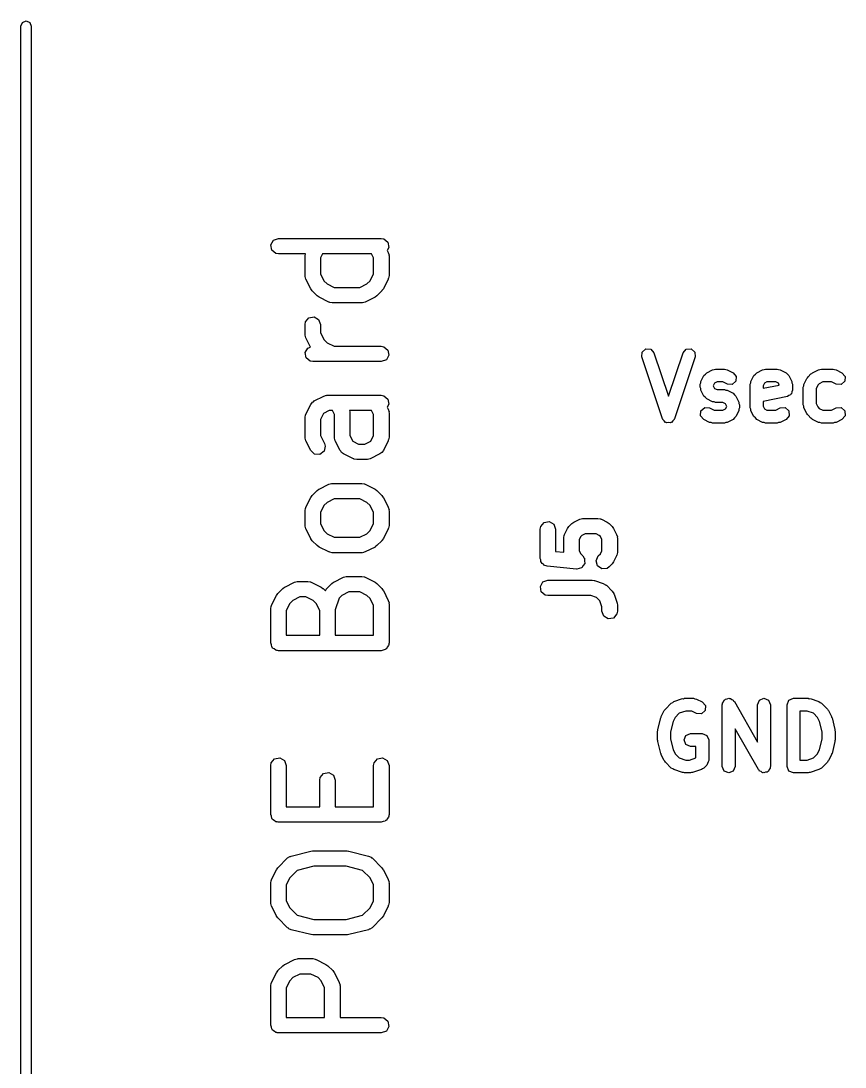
# Model space of a CAD drawing. Extents: x 83.4 to 116.6, y -116.6 to -83.4.
# Drawn here: x 106.95 to 114.96, y -104.19 to -94.03 of the extents above; entities that cross this region are included whole.
import ezdxf

# ---------------------------------------------------------------- set-up
doc = ezdxf.new("R2010")
doc.units = 0
doc.layers.add('BLACK', color=7, linetype='CONTINUOUS')

msp = doc.modelspace()

# ---------------------------------------------------------------- linework, layer by layer
at = {"layer": 'BLACK', "linetype": 'CONTINUOUS'}
for p, q in [((106.95, -94.075), (106.965, -94.0396)), ((106.965, -94.0396), (107, -94.025)), ((107, -94.025), (107.035, -94.0396)), ((107.035, -94.0396), (107.05, -94.075)), ((106.95, -105.575), (106.95, -94.075)), ((107.05, -94.075), (107.05, -105.575)), ((109.379, -96.2013), (109.404, -96.1568)), ((109.404, -96.1568), (109.452, -96.1393)), ((109.452, -96.1393), (110.452, -96.1393)), ((110.452, -96.1393), (110.478, -96.1438)), ((110.478, -96.1438), (110.517, -96.1768)), ((110.517, -96.1768), (110.526, -96.2273)), ((109.387, -96.2518), (109.379, -96.2013)), ((109.427, -96.2848), (109.387, -96.2518)), ((109.452, -96.2893), (109.427, -96.2848)), ((109.714, -96.2893), (109.452, -96.2893)), ((109.711, -96.3095), (109.714, -96.2893)), ((109.88, -96.2893), (109.861, -96.3272)), ((110.358, -96.2893), (109.88, -96.2893)), ((110.377, -96.3272), (110.358, -96.2893)), ((110.526, -96.2273), (110.51, -96.2562)), ((110.51, -96.2562), (110.519, -96.276)), ((110.519, -96.276), (110.527, -96.3009)), ((109.711, -96.5), (109.711, -96.3095)), ((109.861, -96.3272), (109.861, -96.4823)), ((110.377, -96.4823), (110.377, -96.3272)), ((110.527, -96.3009), (110.526, -96.3053)), ((110.526, -96.3053), (110.527, -96.3095)), ((110.527, -96.3095), (110.527, -96.5)), ((109.861, -96.4823), (109.895, -96.5508)), ((110.343, -96.5508), (110.377, -96.4823)), ((109.712, -96.5042), (109.711, -96.5)), ((109.711, -96.5086), (109.712, -96.5042)), ((109.719, -96.5335), (109.711, -96.5086)), ((109.766, -96.6288), (109.719, -96.5335)), ((109.895, -96.5508), (109.925, -96.5812)), ((109.925, -96.5812), (109.994, -96.6155)), ((110.244, -96.6155), (110.313, -96.5812)), ((110.313, -96.5812), (110.343, -96.5508)), ((110.519, -96.5335), (110.472, -96.6288)), ((110.52, -96.5291), (110.519, -96.5335)), ((110.523, -96.5257), (110.52, -96.5291)), ((110.527, -96.5), (110.523, -96.5257)), ((109.767, -96.6299), (109.766, -96.6288)), ((109.78, -96.6483), (109.767, -96.6299)), ((109.828, -96.6959), (109.78, -96.6483)), ((109.829, -96.6966), (109.828, -96.6959)), ((109.847, -96.7099), (109.829, -96.6966)), ((109.994, -96.6155), (110.244, -96.6155)), ((110.41, -96.6959), (110.392, -96.7087)), ((110.458, -96.6483), (110.41, -96.6959)), ((110.472, -96.6288), (110.458, -96.6468)), ((110.458, -96.6468), (110.458, -96.6483)), ((109.943, -96.7576), (109.847, -96.7099)), ((109.947, -96.7581), (109.943, -96.7576)), ((109.951, -96.761), (109.947, -96.7581)), ((109.976, -96.7655), (109.951, -96.761)), ((110.262, -96.7655), (109.976, -96.7655)), ((110.266, -96.7639), (110.262, -96.7655)), ((110.27, -96.765), (110.266, -96.7639)), ((110.295, -96.7576), (110.27, -96.765)), ((110.391, -96.7099), (110.295, -96.7576)), ((110.392, -96.7087), (110.391, -96.7099)), ((109.748, -96.9112), (109.799, -96.9023)), ((109.799, -96.9023), (109.843, -96.928)), ((109.711, -96.9762), (109.715, -96.9505)), ((109.711, -97.0714), (109.711, -96.9762)), ((109.715, -96.9505), (109.748, -96.9112)), ((109.843, -96.928), (109.861, -96.9762)), ((109.861, -96.9762), (109.861, -97.0537)), ((109.712, -97.0756), (109.711, -97.0714)), ((109.711, -97.08), (109.712, -97.0756)), ((109.719, -97.105), (109.711, -97.08)), ((109.764, -97.1949), (109.719, -97.105)), ((109.861, -97.0537), (109.895, -97.1222)), ((109.712, -97.2489), (109.738, -97.2045)), ((109.738, -97.2045), (109.764, -97.1949)), ((109.895, -97.1222), (109.925, -97.1526)), ((109.925, -97.1526), (109.994, -97.1869)), ((109.994, -97.1869), (110.452, -97.1869)), ((110.452, -97.1869), (110.478, -97.1914)), ((110.478, -97.1914), (110.517, -97.2244)), ((109.721, -97.2994), (109.712, -97.2489)), ((109.76, -97.3324), (109.721, -97.2994)), ((110.526, -97.2749), (110.501, -97.3194)), ((110.517, -97.2244), (110.526, -97.2749)), ((112.984, -97.2912), (112.987, -97.2435)), ((113.184, -97.8912), (112.984, -97.2912)), ((112.987, -97.2435), (113.023, -97.2121)), ((113.023, -97.2121), (113.071, -97.2155)), ((113.071, -97.2155), (113.102, -97.2517)), ((113.102, -97.2517), (113.243, -97.6738)), ((113.243, -97.6738), (113.384, -97.2517)), ((113.502, -97.2912), (113.302, -97.8912)), ((113.384, -97.2517), (113.415, -97.2155)), ((113.415, -97.2155), (113.463, -97.2121)), ((113.463, -97.2121), (113.499, -97.2435)), ((113.499, -97.2435), (113.502, -97.2912)), ((109.786, -97.3369), (109.76, -97.3324)), ((110.452, -97.3369), (109.786, -97.3369)), ((110.501, -97.3194), (110.452, -97.3369)), ((113.687, -97.4145), (113.7, -97.4089)), ((113.7, -97.4089), (113.786, -97.4089)), ((113.786, -97.4089), (113.799, -97.4145)), ((114.172, -97.4145), (114.186, -97.4089)), ((114.186, -97.4089), (114.3, -97.4089)), ((114.3, -97.4089), (114.313, -97.4145)), ((114.715, -97.4145), (114.729, -97.4089)), ((114.729, -97.4089), (114.843, -97.4089)), ((114.843, -97.4089), (114.856, -97.4145)), ((113.558, -97.5292), (113.587, -97.472)), ((113.587, -97.472), (113.602, -97.4591)), ((113.602, -97.4591), (113.615, -97.4441)), ((113.615, -97.4441), (113.672, -97.4155)), ((113.672, -97.4155), (113.687, -97.4145)), ((113.799, -97.4145), (113.814, -97.4155)), ((113.814, -97.4155), (113.871, -97.4441)), ((113.871, -97.4441), (113.902, -97.4802)), ((113.902, -97.4802), (113.899, -97.528)), ((114.044, -97.5292), (114.073, -97.472)), ((114.073, -97.472), (114.088, -97.4591)), ((114.088, -97.4591), (114.101, -97.4441)), ((114.101, -97.4441), (114.158, -97.4155)), ((114.158, -97.4155), (114.172, -97.4145)), ((114.313, -97.4145), (114.328, -97.4155)), ((114.328, -97.4155), (114.385, -97.4441)), ((114.385, -97.4441), (114.398, -97.4591)), ((114.398, -97.4591), (114.413, -97.472)), ((114.413, -97.472), (114.442, -97.5292)), ((114.558, -97.5578), (114.587, -97.5006)), ((114.587, -97.5006), (114.595, -97.4939)), ((114.595, -97.4939), (114.599, -97.4844)), ((114.599, -97.4844), (114.627, -97.4558)), ((114.627, -97.4558), (114.637, -97.4519)), ((114.637, -97.4519), (114.643, -97.4441)), ((114.643, -97.4441), (114.701, -97.4155)), ((114.701, -97.4155), (114.715, -97.4145)), ((114.856, -97.4145), (114.871, -97.4155)), ((114.871, -97.4155), (114.928, -97.4441)), ((114.928, -97.4441), (114.959, -97.4802)), ((114.959, -97.4802), (114.956, -97.528)), ((113.552, -97.5571), (113.557, -97.5437)), ((113.552, -97.5857), (113.552, -97.5571)), ((113.557, -97.5992), (113.552, -97.5857)), ((113.557, -97.5437), (113.558, -97.5292)), ((113.558, -97.6137), (113.557, -97.5992)), ((113.587, -97.6708), (113.558, -97.6137)), ((113.689, -97.5466), (113.677, -97.5714)), ((113.677, -97.5714), (113.689, -97.5963)), ((113.715, -97.5339), (113.689, -97.5466)), ((113.689, -97.5963), (113.715, -97.6089)), ((113.771, -97.5339), (113.715, -97.5339)), ((113.715, -97.6089), (113.786, -97.6089)), ((113.815, -97.5559), (113.771, -97.5339)), ((113.786, -97.6089), (113.799, -97.6145)), ((113.799, -97.6145), (113.814, -97.6155)), ((113.814, -97.6155), (113.871, -97.6441)), ((113.863, -97.5593), (113.815, -97.5559)), ((113.899, -97.528), (113.863, -97.5593)), ((114.037, -97.5571), (114.043, -97.5437)), ((114.037, -97.7857), (114.037, -97.5571)), ((114.043, -97.5437), (114.044, -97.5292)), ((114.175, -97.5466), (114.162, -97.5719)), ((114.162, -97.5952), (114.319, -97.5639)), ((114.162, -97.5719), (114.162, -97.5952)), ((114.2, -97.5339), (114.175, -97.5466)), ((114.285, -97.5339), (114.2, -97.5339)), ((114.311, -97.5466), (114.285, -97.5339)), ((114.319, -97.5639), (114.311, -97.5466)), ((114.448, -97.6143), (114.441, -97.6311)), ((114.442, -97.5292), (114.443, -97.5437)), ((114.443, -97.5437), (114.448, -97.5571)), ((114.448, -97.5571), (114.448, -97.6143)), ((114.552, -97.5857), (114.557, -97.5723)), ((114.552, -97.7571), (114.552, -97.5857)), ((114.557, -97.5723), (114.558, -97.5578)), ((114.694, -97.5656), (114.677, -97.6005)), ((114.677, -97.6005), (114.677, -97.7424)), ((114.708, -97.5514), (114.694, -97.5656)), ((114.743, -97.5339), (114.708, -97.5514)), ((114.828, -97.5339), (114.743, -97.5339)), ((114.872, -97.5559), (114.828, -97.5339)), ((114.92, -97.5593), (114.872, -97.5559)), ((114.956, -97.528), (114.92, -97.5593)), ((109.8, -97.7186), (109.895, -97.671)), ((109.895, -97.671), (109.92, -97.6636)), ((109.92, -97.6636), (109.924, -97.6646)), ((109.924, -97.6646), (109.929, -97.6631)), ((109.929, -97.6631), (110.452, -97.6631)), ((110.452, -97.6631), (110.478, -97.6676)), ((110.478, -97.6676), (110.517, -97.7006)), ((110.517, -97.7006), (110.526, -97.7511)), ((113.602, -97.6838), (113.587, -97.6708)), ((113.615, -97.6988), (113.602, -97.6838)), ((113.672, -97.7273), (113.615, -97.6988)), ((113.871, -97.6441), (113.884, -97.6591)), ((113.884, -97.6591), (113.899, -97.672)), ((113.899, -97.672), (113.927, -97.7292)), ((114.398, -97.6756), (114.162, -97.7227)), ((114.413, -97.6654), (114.398, -97.6756)), ((114.43, -97.6585), (114.413, -97.6654)), ((114.432, -97.6525), (114.43, -97.6585)), ((114.438, -97.649), (114.432, -97.6525)), ((114.441, -97.6311), (114.438, -97.649)), ((109.719, -97.8474), (109.766, -97.7522)), ((109.766, -97.7522), (109.782, -97.7313)), ((109.782, -97.7313), (109.792, -97.7268)), ((109.792, -97.7268), (109.8, -97.7186)), ((109.946, -97.8131), (109.889, -97.8416)), ((109.977, -97.8131), (109.946, -97.8131)), ((109.996, -97.851), (109.977, -97.8131)), ((110.142, -97.8131), (110.146, -97.8248)), ((110.358, -97.8131), (110.142, -97.8131)), ((110.377, -97.851), (110.358, -97.8131)), ((110.526, -97.7511), (110.51, -97.78)), ((110.51, -97.78), (110.519, -97.7998)), ((110.519, -97.7998), (110.527, -97.8248)), ((113.555, -97.8626), (113.558, -97.8149)), ((113.558, -97.8149), (113.595, -97.7836)), ((113.595, -97.7836), (113.642, -97.787)), ((113.642, -97.787), (113.686, -97.8089)), ((113.687, -97.7284), (113.672, -97.7273)), ((113.686, -97.8089), (113.771, -97.8089)), ((113.7, -97.7339), (113.687, -97.7284)), ((113.771, -97.7339), (113.7, -97.7339)), ((113.796, -97.7466), (113.771, -97.7339)), ((113.771, -97.8089), (113.796, -97.7963)), ((113.809, -97.7714), (113.796, -97.7466)), ((113.796, -97.7963), (113.809, -97.7714)), ((113.927, -97.8137), (113.899, -97.8708)), ((113.927, -97.7292), (113.928, -97.7437)), ((113.928, -97.7992), (113.927, -97.8137)), ((113.928, -97.7437), (113.934, -97.7571)), ((113.934, -97.7857), (113.928, -97.7992)), ((113.934, -97.7571), (113.934, -97.7857)), ((114.043, -97.7992), (114.037, -97.7857)), ((114.044, -97.8137), (114.043, -97.7992)), ((114.073, -97.8708), (114.044, -97.8137)), ((114.162, -97.7227), (114.162, -97.771)), ((114.162, -97.771), (114.175, -97.7963)), ((114.175, -97.7963), (114.2, -97.8089)), ((114.2, -97.8089), (114.285, -97.8089)), ((114.285, -97.8089), (114.329, -97.787)), ((114.329, -97.787), (114.377, -97.7836)), ((114.377, -97.7836), (114.413, -97.8149)), ((114.413, -97.8149), (114.416, -97.8626)), ((114.557, -97.7706), (114.552, -97.7571)), ((114.558, -97.7851), (114.557, -97.7706)), ((114.587, -97.8422), (114.558, -97.7851)), ((114.677, -97.7424), (114.694, -97.7773)), ((114.694, -97.7773), (114.708, -97.7915)), ((114.708, -97.7915), (114.743, -97.8089)), ((114.743, -97.8089), (114.828, -97.8089)), ((114.828, -97.8089), (114.872, -97.787)), ((114.872, -97.787), (114.92, -97.7836)), ((114.92, -97.7836), (114.956, -97.8149)), ((114.956, -97.8149), (114.959, -97.8626)), ((109.711, -97.881), (109.715, -97.8553)), ((109.711, -98.0714), (109.711, -97.881)), ((109.715, -97.8553), (109.718, -97.8519)), ((109.718, -97.8519), (109.719, -97.8474)), ((109.889, -97.8416), (109.861, -97.8987)), ((109.861, -97.8987), (109.861, -98.0537)), ((109.996, -98.0714), (109.996, -97.851)), ((110.146, -97.8248), (110.145, -97.8291)), ((110.145, -97.8291), (110.146, -97.8333)), ((110.146, -97.8333), (110.146, -98.0537)), ((110.377, -98.0537), (110.377, -97.851)), ((110.527, -97.8248), (110.526, -97.8291)), ((110.526, -97.8291), (110.527, -97.8333)), ((110.527, -97.8333), (110.527, -98.0714)), ((113.187, -97.8947), (113.184, -97.8912)), ((113.187, -97.8994), (113.187, -97.8947)), ((113.202, -97.9124), (113.187, -97.8994)), ((113.215, -97.9273), (113.202, -97.9124)), ((113.284, -97.9124), (113.271, -97.9273)), ((113.299, -97.8994), (113.284, -97.9124)), ((113.302, -97.8912), (113.299, -97.8947)), ((113.299, -97.8947), (113.299, -97.8994)), ((113.586, -97.8988), (113.555, -97.8626)), ((113.643, -97.9273), (113.586, -97.8988)), ((113.871, -97.8988), (113.814, -97.9273)), ((113.884, -97.8838), (113.871, -97.8988)), ((113.899, -97.8708), (113.884, -97.8838)), ((114.088, -97.8838), (114.073, -97.8708)), ((114.101, -97.8988), (114.088, -97.8838)), ((114.158, -97.9273), (114.101, -97.8988)), ((114.385, -97.8988), (114.328, -97.9273)), ((114.416, -97.8626), (114.385, -97.8988)), ((114.595, -97.849), (114.587, -97.8422)), ((114.599, -97.8585), (114.595, -97.849)), ((114.627, -97.8871), (114.599, -97.8585)), ((114.637, -97.891), (114.627, -97.8871)), ((114.643, -97.8988), (114.637, -97.891)), ((114.701, -97.9273), (114.643, -97.8988)), ((114.928, -97.8988), (114.871, -97.9273)), ((114.959, -97.8626), (114.928, -97.8988)), ((113.22, -97.9277), (113.215, -97.9273)), ((113.223, -97.9307), (113.22, -97.9277)), ((113.243, -97.9293), (113.223, -97.9307)), ((113.263, -97.9307), (113.243, -97.9293)), ((113.266, -97.9277), (113.263, -97.9307)), ((113.271, -97.9273), (113.266, -97.9277)), ((113.658, -97.9284), (113.643, -97.9273)), ((113.671, -97.9339), (113.658, -97.9284)), ((113.786, -97.9339), (113.671, -97.9339)), ((113.799, -97.9284), (113.786, -97.9339)), ((113.814, -97.9273), (113.799, -97.9284)), ((114.172, -97.9284), (114.158, -97.9273)), ((114.186, -97.9339), (114.172, -97.9284)), ((114.3, -97.9339), (114.186, -97.9339)), ((114.313, -97.9284), (114.3, -97.9339)), ((114.328, -97.9273), (114.313, -97.9284)), ((114.715, -97.9284), (114.701, -97.9273)), ((114.729, -97.9339), (114.715, -97.9284)), ((114.843, -97.9339), (114.729, -97.9339)), ((114.856, -97.9284), (114.843, -97.9339)), ((114.871, -97.9273), (114.856, -97.9284)), ((109.712, -98.0756), (109.711, -98.0714)), ((109.711, -98.08), (109.712, -98.0756)), ((109.719, -98.105), (109.711, -98.08)), ((109.766, -98.2002), (109.719, -98.105)), ((109.861, -98.0537), (109.9, -98.1331)), ((109.998, -98.0756), (109.996, -98.0714)), ((109.997, -98.08), (109.998, -98.0756)), ((110.004, -98.105), (109.997, -98.08)), ((110.052, -98.2002), (110.004, -98.105)), ((110.146, -98.0537), (110.175, -98.1108)), ((110.175, -98.1108), (110.232, -98.1393)), ((110.292, -98.1393), (110.349, -98.1108)), ((110.349, -98.1108), (110.377, -98.0537)), ((110.519, -98.105), (110.472, -98.2002)), ((110.52, -98.1005), (110.519, -98.105)), ((110.523, -98.0971), (110.52, -98.1005)), ((110.527, -98.0714), (110.523, -98.0971)), ((109.804, -98.2355), (109.766, -98.2002)), ((109.896, -98.208), (109.855, -98.2386)), ((109.908, -98.1581), (109.896, -98.208)), ((109.9, -98.1331), (109.908, -98.1581)), ((110.06, -98.2079), (110.052, -98.2002)), ((110.065, -98.2182), (110.06, -98.2079)), ((110.086, -98.2337), (110.065, -98.2182)), ((110.232, -98.1393), (110.292, -98.1393)), ((110.446, -98.2256), (110.438, -98.2337)), ((110.456, -98.2211), (110.446, -98.2256)), ((110.472, -98.2002), (110.456, -98.2211)), ((109.855, -98.2386), (109.804, -98.2355)), ((110.181, -98.2814), (110.086, -98.2337)), ((110.185, -98.2819), (110.181, -98.2814)), ((110.189, -98.2848), (110.185, -98.2819)), ((110.214, -98.2893), (110.189, -98.2848)), ((110.31, -98.2893), (110.214, -98.2893)), ((110.314, -98.2878), (110.31, -98.2893)), ((110.318, -98.2888), (110.314, -98.2878)), ((110.343, -98.2814), (110.318, -98.2888)), ((110.438, -98.2337), (110.343, -98.2814)), ((109.847, -98.5758), (109.943, -98.5282)), ((109.943, -98.5282), (109.968, -98.5207)), ((109.968, -98.5207), (109.972, -98.5218)), ((109.972, -98.5218), (109.976, -98.5202)), ((109.976, -98.5202), (110.262, -98.5202)), ((110.262, -98.5202), (110.288, -98.5248)), ((110.288, -98.5248), (110.291, -98.5276)), ((110.291, -98.5276), (110.295, -98.5282)), ((110.295, -98.5282), (110.391, -98.5758)), ((109.78, -98.6374), (109.828, -98.5898)), ((109.828, -98.5898), (109.846, -98.577)), ((109.846, -98.577), (109.847, -98.5758)), ((110.391, -98.5758), (110.409, -98.5891)), ((110.409, -98.5891), (110.41, -98.5898)), ((110.41, -98.5898), (110.458, -98.6374)), ((109.719, -98.7522), (109.766, -98.6569)), ((109.766, -98.6569), (109.78, -98.6389)), ((109.78, -98.6389), (109.78, -98.6374)), ((109.925, -98.7045), (109.895, -98.7349)), ((109.994, -98.6702), (109.925, -98.7045)), ((110.244, -98.6702), (109.994, -98.6702)), ((110.313, -98.7045), (110.244, -98.6702)), ((110.343, -98.7349), (110.313, -98.7045)), ((110.458, -98.6374), (110.471, -98.6558)), ((110.471, -98.6558), (110.472, -98.6569)), ((110.472, -98.6569), (110.519, -98.7522)), ((109.711, -98.7857), (109.715, -98.7601)), ((109.711, -98.9286), (109.711, -98.7857)), ((109.715, -98.7601), (109.718, -98.7566)), ((109.718, -98.7566), (109.719, -98.7522)), ((109.895, -98.7349), (109.861, -98.8034)), ((109.861, -98.8034), (109.861, -98.9109)), ((110.377, -98.8034), (110.343, -98.7349)), ((110.377, -98.9109), (110.377, -98.8034)), ((110.519, -98.7522), (110.527, -98.7771)), ((110.527, -98.7771), (110.526, -98.7815)), ((110.526, -98.7815), (110.527, -98.7857)), ((110.527, -98.7857), (110.527, -98.9286)), ((109.712, -98.9328), (109.711, -98.9286)), ((109.711, -98.9371), (109.712, -98.9328)), ((109.719, -98.9621), (109.711, -98.9371)), ((109.861, -98.9109), (109.895, -98.9794)), ((110.343, -98.9794), (110.377, -98.9109)), ((110.527, -98.9286), (110.523, -98.9542)), ((112.001, -98.9379), (112.034, -98.8986)), ((112.034, -98.8986), (112.084, -98.8897)), ((112.084, -98.8897), (112.129, -98.9154)), ((112.129, -98.9154), (112.146, -98.9636)), ((112.276, -98.9391), (112.304, -98.9105)), ((112.304, -98.9105), (112.322, -98.8977)), ((112.322, -98.8977), (112.324, -98.8965)), ((112.324, -98.8965), (112.381, -98.8679)), ((112.381, -98.8679), (112.406, -98.8605)), ((112.406, -98.8605), (112.41, -98.8615)), ((112.41, -98.8615), (112.414, -98.86)), ((112.414, -98.86), (112.557, -98.86)), ((112.557, -98.86), (112.583, -98.8645)), ((112.583, -98.8645), (112.586, -98.8674)), ((112.586, -98.8674), (112.591, -98.8679)), ((112.591, -98.8679), (112.648, -98.8965)), ((112.648, -98.8965), (112.666, -98.9098)), ((112.666, -98.9098), (112.667, -98.9105)), ((112.667, -98.9105), (112.696, -98.9391)), ((109.766, -99.0573), (109.719, -98.9621)), ((109.895, -98.9794), (109.925, -99.0098)), ((109.925, -99.0098), (109.994, -99.044)), ((110.244, -99.044), (110.313, -99.0098)), ((110.313, -99.0098), (110.343, -98.9794)), ((110.519, -98.9621), (110.472, -99.0573)), ((110.52, -98.9577), (110.519, -98.9621)), ((110.523, -98.9542), (110.52, -98.9577)), ((111.996, -98.9636), (112.001, -98.9379)), ((111.996, -99.2493), (111.996, -98.9636)), ((112.146, -98.9636), (112.146, -99.1814)), ((112.225, -99.0493), (112.23, -99.0236)), ((112.23, -99.0236), (112.232, -99.0202)), ((112.232, -99.0202), (112.233, -99.0157)), ((112.233, -99.0157), (112.261, -98.9586)), ((112.261, -98.9586), (112.275, -98.9406)), ((112.275, -98.9406), (112.276, -98.9391)), ((112.39, -99.0366), (112.375, -99.067)), ((112.402, -99.0252), (112.39, -99.0366)), ((112.432, -99.01), (112.402, -99.0252)), ((112.539, -99.01), (112.432, -99.01)), ((112.57, -99.0252), (112.539, -99.01)), ((112.581, -99.0366), (112.57, -99.0252)), ((112.596, -99.067), (112.581, -99.0366)), ((112.696, -98.9391), (112.709, -98.9575)), ((112.709, -98.9575), (112.71, -98.9586)), ((112.71, -98.9586), (112.739, -99.0157)), ((112.739, -99.0157), (112.746, -99.0407)), ((109.767, -99.0585), (109.766, -99.0573)), ((109.78, -99.0768), (109.767, -99.0585)), ((109.828, -99.1245), (109.78, -99.0768)), ((109.829, -99.1252), (109.828, -99.1245)), ((109.847, -99.1385), (109.829, -99.1252)), ((109.943, -99.1861), (109.847, -99.1385)), ((109.994, -99.044), (110.244, -99.044)), ((110.391, -99.1385), (110.295, -99.1861)), ((110.392, -99.1373), (110.391, -99.1385)), ((110.41, -99.1245), (110.392, -99.1373)), ((110.458, -99.0768), (110.41, -99.1245)), ((110.472, -99.0573), (110.458, -99.0754)), ((110.458, -99.0754), (110.458, -99.0768)), ((112.225, -99.1893), (112.225, -99.0493)), ((112.375, -99.067), (112.375, -99.1744)), ((112.596, -99.1744), (112.596, -99.067)), ((112.746, -99.0407), (112.745, -99.0451)), ((112.745, -99.0451), (112.746, -99.0493)), ((112.746, -99.0493), (112.746, -99.1921)), ((109.947, -99.1866), (109.943, -99.1861)), ((109.951, -99.1895), (109.947, -99.1866)), ((109.976, -99.194), (109.951, -99.1895)), ((110.262, -99.194), (109.976, -99.194)), ((110.266, -99.1925), (110.262, -99.194)), ((110.27, -99.1936), (110.266, -99.1925)), ((110.295, -99.1861), (110.27, -99.1936)), ((112.146, -99.1814), (112.225, -99.1893)), ((112.375, -99.1744), (112.39, -99.2049)), ((112.39, -99.2049), (112.41, -99.2248)), ((112.41, -99.2248), (112.425, -99.2462)), ((112.54, -99.2713), (112.561, -99.2248)), ((112.561, -99.2248), (112.581, -99.2049)), ((112.581, -99.2049), (112.596, -99.1744)), ((112.739, -99.2257), (112.71, -99.2828)), ((112.742, -99.2178), (112.739, -99.2212)), ((112.739, -99.2212), (112.739, -99.2257)), ((112.746, -99.1921), (112.742, -99.2178)), ((112.002, -99.2643), (111.996, -99.2493)), ((112.003, -99.2801), (112.002, -99.2643)), ((112.01, -99.2876), (112.003, -99.2801)), ((112.014, -99.2975), (112.01, -99.2876)), ((112.028, -99.3055), (112.014, -99.2975)), ((112.039, -99.3169), (112.028, -99.3055)), ((112.056, -99.3216), (112.039, -99.3169)), ((112.058, -99.3231), (112.056, -99.3216)), ((112.06, -99.3228), (112.058, -99.3231)), ((112.064, -99.3239), (112.06, -99.3228)), ((112.35, -99.3525), (112.064, -99.3239)), ((112.399, -99.3398), (112.375, -99.346)), ((112.4, -99.3394), (112.399, -99.3398)), ((112.415, -99.3186), (112.4, -99.3393)), ((112.4, -99.3393), (112.4, -99.3394)), ((112.429, -99.2982), (112.415, -99.3186)), ((112.425, -99.2462), (112.425, -99.2467)), ((112.425, -99.2467), (112.426, -99.247)), ((112.426, -99.247), (112.427, -99.2721)), ((112.427, -99.2721), (112.43, -99.2973)), ((112.43, -99.2973), (112.429, -99.2977)), ((112.429, -99.2977), (112.429, -99.2982)), ((112.553, -99.3209), (112.54, -99.2713)), ((112.595, -99.3503), (112.553, -99.3209)), ((112.667, -99.3309), (112.646, -99.3458)), ((112.696, -99.3023), (112.667, -99.3309)), ((112.697, -99.3008), (112.696, -99.3023)), ((112.71, -99.2828), (112.697, -99.3008)), ((109.99, -99.4805), (110.086, -99.4329)), ((110.086, -99.4329), (110.11, -99.4255)), ((110.11, -99.4255), (110.115, -99.4265)), ((110.115, -99.4265), (110.119, -99.425)), ((110.119, -99.425), (110.262, -99.425)), ((110.262, -99.425), (110.288, -99.4295)), ((110.288, -99.4295), (110.291, -99.4324)), ((110.291, -99.4324), (110.295, -99.4329)), ((110.295, -99.4329), (110.391, -99.4805)), ((112.351, -99.3526), (112.35, -99.3524)), ((112.35, -99.3524), (112.35, -99.3525)), ((112.375, -99.346), (112.351, -99.3526)), ((112.646, -99.3458), (112.595, -99.3503)), ((109.447, -99.5898), (109.495, -99.5422)), ((109.495, -99.5422), (109.513, -99.5293)), ((109.513, -99.5293), (109.514, -99.5282)), ((109.514, -99.5282), (109.609, -99.4805)), ((109.609, -99.4805), (109.634, -99.4731)), ((109.634, -99.4731), (109.639, -99.4742)), ((109.639, -99.4742), (109.643, -99.4726)), ((109.643, -99.4726), (109.738, -99.4726)), ((109.738, -99.4726), (109.764, -99.4771)), ((109.764, -99.4771), (109.767, -99.48)), ((109.767, -99.48), (109.772, -99.4805)), ((109.772, -99.4805), (109.867, -99.5282)), ((109.867, -99.5282), (109.885, -99.5415)), ((109.885, -99.5415), (109.886, -99.5422)), ((109.886, -99.5422), (109.909, -99.5646)), ((109.917, -99.5486), (109.921, -99.5463)), ((109.921, -99.5463), (109.923, -99.5422)), ((109.923, -99.5422), (109.971, -99.4946)), ((109.971, -99.4946), (109.989, -99.4817)), ((109.989, -99.4817), (109.99, -99.4805)), ((110.391, -99.4805), (110.409, -99.4939)), ((110.409, -99.4939), (110.41, -99.4946)), ((110.41, -99.4946), (110.458, -99.5422)), ((110.458, -99.5422), (110.471, -99.5606)), ((111.998, -99.522), (112.023, -99.4775)), ((112.006, -99.5725), (111.998, -99.522)), ((112.023, -99.4775), (112.071, -99.46)), ((112.071, -99.46), (112.5, -99.46)), ((112.5, -99.46), (112.522, -99.4639)), ((112.522, -99.4639), (112.524, -99.4638)), ((112.524, -99.4638), (112.609, -99.4924)), ((112.609, -99.4924), (112.632, -99.5048)), ((112.632, -99.5048), (112.635, -99.5086)), ((112.635, -99.5086), (112.639, -99.5105)), ((112.639, -99.5105), (112.696, -99.5677)), ((109.385, -99.7046), (109.433, -99.6093)), ((109.433, -99.6093), (109.446, -99.5913)), ((109.446, -99.5913), (109.447, -99.5898)), ((109.661, -99.6226), (109.592, -99.6569)), ((109.72, -99.6226), (109.661, -99.6226)), ((109.789, -99.6569), (109.72, -99.6226)), ((109.909, -99.5646), (109.917, -99.5486)), ((110.042, -99.6358), (110.004, -99.7503)), ((110.068, -99.6093), (110.042, -99.6358)), ((110.137, -99.575), (110.068, -99.6093)), ((110.244, -99.575), (110.137, -99.575)), ((110.313, -99.6093), (110.244, -99.575)), ((110.343, -99.6397), (110.313, -99.6093)), ((110.377, -99.7082), (110.343, -99.6397)), ((110.471, -99.5606), (110.472, -99.5617)), ((110.472, -99.5617), (110.519, -99.6569)), ((112.046, -99.6055), (112.006, -99.5725)), ((112.071, -99.61), (112.046, -99.6055)), ((112.488, -99.61), (112.071, -99.61)), ((112.545, -99.6291), (112.488, -99.61)), ((112.577, -99.6612), (112.545, -99.6291)), ((112.696, -99.5677), (112.711, -99.589)), ((112.711, -99.589), (112.711, -99.5935)), ((112.711, -99.5935), (112.714, -99.597)), ((112.714, -99.597), (112.743, -99.6827)), ((109.377, -99.7381), (109.382, -99.7124)), ((109.377, -100.071), (109.377, -99.7381)), ((109.382, -99.7124), (109.385, -99.709)), ((109.385, -99.709), (109.385, -99.7046)), ((109.562, -99.6873), (109.527, -99.7558)), ((109.592, -99.6569), (109.562, -99.6873)), ((109.819, -99.6873), (109.789, -99.6569)), ((109.854, -99.7558), (109.819, -99.6873)), ((110.004, -99.7503), (110.004, -99.9964)), ((110.377, -99.9964), (110.377, -99.7082)), ((110.519, -99.6569), (110.527, -99.6819)), ((110.527, -99.6819), (110.526, -99.6863)), ((110.526, -99.6863), (110.527, -99.6905)), ((110.527, -99.6905), (110.527, -100.071)), ((112.596, -99.7186), (112.577, -99.6612)), ((112.596, -99.7636), (112.596, -99.7186)), ((112.743, -99.6827), (112.746, -99.7049)), ((112.746, -99.7049), (112.746, -99.7064)), ((112.746, -99.7064), (112.746, -99.7636)), ((109.527, -99.7558), (109.527, -99.9964)), ((109.854, -99.9964), (109.854, -99.7558)), ((112.614, -99.8118), (112.596, -99.7636)), ((112.658, -99.8374), (112.614, -99.8118)), ((112.709, -99.8285), (112.658, -99.8374)), ((112.742, -99.7892), (112.709, -99.8285)), ((112.746, -99.7636), (112.742, -99.7892)), ((109.527, -99.9964), (109.854, -99.9964)), ((110.004, -99.9964), (110.377, -99.9964)), ((109.384, -100.09), (109.377, -100.071)), ((109.387, -100.109), (109.384, -100.09)), ((109.393, -100.113), (109.387, -100.109)), ((109.395, -100.12), (109.393, -100.113)), ((109.412, -100.129), (109.395, -100.12)), ((109.427, -100.142), (109.412, -100.129)), ((109.436, -100.144), (109.427, -100.142)), ((109.439, -100.145), (109.436, -100.144)), ((109.443, -100.145), (109.439, -100.145)), ((109.452, -100.146), (109.443, -100.145)), ((110.452, -100.146), (109.452, -100.146)), ((110.471, -100.14), (110.452, -100.146)), ((110.49, -100.136), (110.471, -100.14)), ((110.494, -100.131), (110.49, -100.136)), ((110.501, -100.129), (110.494, -100.131)), ((110.51, -100.112), (110.501, -100.129)), ((110.523, -100.097), (110.51, -100.112)), ((110.525, -100.087), (110.523, -100.097)), ((110.526, -100.084), (110.525, -100.087)), ((110.527, -100.071), (110.526, -100.081)), ((110.526, -100.081), (110.526, -100.084)), ((113.213, -100.713), (113.27, -100.656)), ((113.27, -100.656), (113.284, -100.65)), ((113.284, -100.65), (113.295, -100.641)), ((113.295, -100.641), (113.38, -100.612)), ((113.38, -100.612), (113.39, -100.613)), ((113.39, -100.613), (113.4, -100.609)), ((113.4, -100.609), (113.486, -100.609)), ((113.486, -100.609), (113.499, -100.614)), ((113.499, -100.614), (113.514, -100.616)), ((113.514, -100.616), (113.571, -100.644)), ((113.571, -100.644), (113.602, -100.68)), ((113.766, -100.671), (113.769, -100.663)), ((113.768, -100.655), (113.778, -100.642)), ((113.769, -100.663), (113.768, -100.655)), ((113.778, -100.642), (113.784, -100.627)), ((113.784, -100.627), (113.792, -100.624)), ((113.792, -100.624), (113.798, -100.617)), ((113.798, -100.617), (113.814, -100.615)), ((113.814, -100.615), (113.829, -100.609)), ((113.829, -100.609), (113.837, -100.612)), ((113.837, -100.612), (113.845, -100.611)), ((113.845, -100.611), (113.858, -100.621)), ((113.858, -100.621), (113.873, -100.627)), ((113.873, -100.627), (113.876, -100.635)), ((113.876, -100.635), (113.883, -100.64)), ((113.883, -100.64), (114.109, -101.036)), ((114.109, -100.671), (114.127, -100.627)), ((114.127, -100.627), (114.171, -100.609)), ((114.171, -100.609), (114.216, -100.627)), ((114.216, -100.627), (114.234, -100.671)), ((114.395, -100.671), (114.413, -100.627)), ((114.413, -100.627), (114.457, -100.609)), ((114.457, -100.609), (114.6, -100.609)), ((114.6, -100.609), (114.61, -100.613)), ((114.61, -100.613), (114.62, -100.612)), ((114.62, -100.612), (114.705, -100.641)), ((114.705, -100.641), (114.716, -100.65)), ((114.716, -100.65), (114.73, -100.656)), ((114.73, -100.656), (114.787, -100.713)), ((113.173, -100.786), (113.201, -100.729)), ((113.201, -100.729), (113.209, -100.722)), ((113.209, -100.722), (113.213, -100.713)), ((113.348, -100.755), (113.309, -100.794)), ((113.41, -100.734), (113.348, -100.755)), ((113.471, -100.734), (113.41, -100.734)), ((113.515, -100.756), (113.471, -100.734)), ((113.563, -100.759), (113.515, -100.756)), ((113.599, -100.728), (113.563, -100.759)), ((113.602, -100.68), (113.599, -100.728)), ((113.766, -101.271), (113.766, -100.671)), ((114.109, -101.036), (114.109, -100.671)), ((114.234, -100.671), (114.234, -101.271)), ((114.395, -101.271), (114.395, -100.671)), ((114.52, -100.734), (114.52, -101.209)), ((114.59, -100.734), (114.52, -100.734)), ((114.652, -100.755), (114.59, -100.734)), ((114.691, -100.794), (114.652, -100.755)), ((114.787, -100.713), (114.791, -100.722)), ((114.791, -100.722), (114.799, -100.729)), ((114.799, -100.729), (114.827, -100.786)), ((113.139, -100.913), (113.168, -100.799)), ((113.168, -100.799), (113.172, -100.793)), ((113.172, -100.793), (113.173, -100.786)), ((113.288, -100.836), (113.262, -100.936)), ((113.309, -100.794), (113.288, -100.836)), ((114.712, -100.836), (114.691, -100.794)), ((114.737, -100.936), (114.712, -100.836)), ((114.827, -100.786), (114.828, -100.793)), ((114.828, -100.793), (114.832, -100.799)), ((114.832, -100.799), (114.861, -100.913)), ((113.137, -100.929), (113.141, -100.921)), ((113.137, -101.014), (113.137, -100.929)), ((113.141, -100.921), (113.139, -100.913)), ((113.262, -100.936), (113.262, -101.007)), ((113.395, -101.014), (113.413, -100.97)), ((113.413, -100.97), (113.457, -100.952)), ((113.457, -100.952), (113.571, -100.952)), ((113.571, -100.952), (113.616, -100.97)), ((113.616, -100.97), (113.634, -101.014)), ((114.117, -101.302), (113.891, -100.907)), ((113.891, -100.907), (113.891, -101.271)), ((114.737, -101.007), (114.737, -100.936)), ((114.861, -100.913), (114.859, -100.921)), ((114.859, -100.921), (114.862, -100.929)), ((114.862, -100.929), (114.862, -101.014)), ((113.141, -101.022), (113.137, -101.014)), ((113.139, -101.029), (113.141, -101.022)), ((113.168, -101.144), (113.139, -101.029)), ((113.262, -101.007), (113.288, -101.107)), ((113.413, -101.058), (113.395, -101.014)), ((113.457, -101.077), (113.413, -101.058)), ((113.634, -101.014), (113.634, -101.214)), ((114.712, -101.107), (114.737, -101.007)), ((114.861, -101.029), (114.832, -101.144)), ((114.862, -101.014), (114.859, -101.022)), ((114.859, -101.022), (114.861, -101.029)), ((113.172, -101.149), (113.168, -101.144)), ((113.173, -101.157), (113.172, -101.149)), ((113.201, -101.214), (113.173, -101.157)), ((113.288, -101.107), (113.309, -101.149)), ((113.309, -101.149), (113.348, -101.188)), ((113.509, -101.077), (113.457, -101.077)), ((113.509, -101.188), (113.509, -101.077)), ((114.652, -101.188), (114.691, -101.149)), ((114.691, -101.149), (114.712, -101.107)), ((114.827, -101.157), (114.799, -101.214)), ((114.828, -101.149), (114.827, -101.157)), ((114.832, -101.144), (114.828, -101.149)), ((109.377, -101.262), (109.382, -101.236)), ((109.377, -101.738), (109.377, -101.262)), ((109.382, -101.236), (109.415, -101.197)), ((109.415, -101.197), (109.465, -101.188)), ((109.465, -101.188), (109.51, -101.214)), ((109.51, -101.214), (109.527, -101.262)), ((109.527, -101.262), (109.527, -101.663)), ((110.377, -101.262), (110.382, -101.236)), ((110.377, -101.663), (110.377, -101.262)), ((110.382, -101.236), (110.415, -101.197)), ((110.415, -101.197), (110.465, -101.188)), ((110.465, -101.188), (110.51, -101.214)), ((110.51, -101.214), (110.527, -101.262)), ((110.527, -101.262), (110.527, -101.738)), ((113.209, -101.22), (113.201, -101.214)), ((113.213, -101.23), (113.209, -101.22)), ((113.27, -101.287), (113.213, -101.23)), ((113.348, -101.188), (113.41, -101.209)), ((113.41, -101.209), (113.447, -101.209)), ((113.447, -101.209), (113.509, -101.188)), ((113.616, -101.258), (113.587, -101.287)), ((113.629, -101.227), (113.616, -101.258)), ((113.634, -101.214), (113.629, -101.227)), ((113.784, -101.316), (113.766, -101.271)), ((113.891, -101.271), (113.873, -101.316)), ((114.234, -101.271), (114.231, -101.279)), ((114.413, -101.316), (114.395, -101.271)), ((114.52, -101.209), (114.59, -101.209)), ((114.59, -101.209), (114.652, -101.188)), ((114.787, -101.23), (114.73, -101.287)), ((114.791, -101.22), (114.787, -101.23)), ((114.799, -101.214), (114.791, -101.22)), ((109.858, -101.379), (109.891, -101.34)), ((109.891, -101.34), (109.942, -101.331)), ((109.942, -101.331), (109.986, -101.357)), ((109.986, -101.357), (110.004, -101.405)), ((113.284, -101.293), (113.27, -101.287)), ((113.295, -101.302), (113.284, -101.293)), ((113.38, -101.331), (113.295, -101.302)), ((113.39, -101.33), (113.38, -101.331)), ((113.4, -101.334), (113.39, -101.33)), ((113.457, -101.334), (113.4, -101.334)), ((113.467, -101.33), (113.457, -101.334)), ((113.477, -101.331), (113.467, -101.33)), ((113.563, -101.302), (113.477, -101.331)), ((113.574, -101.293), (113.563, -101.302)), ((113.587, -101.287), (113.574, -101.293)), ((113.829, -101.334), (113.784, -101.316)), ((113.873, -101.316), (113.829, -101.334)), ((114.124, -101.308), (114.117, -101.302)), ((114.127, -101.316), (114.124, -101.308)), ((114.142, -101.322), (114.127, -101.316)), ((114.155, -101.332), (114.142, -101.322)), ((114.163, -101.331), (114.155, -101.332)), ((114.171, -101.334), (114.163, -101.331)), ((114.186, -101.328), (114.171, -101.334)), ((114.202, -101.326), (114.186, -101.328)), ((114.208, -101.319), (114.202, -101.326)), ((114.216, -101.316), (114.208, -101.319)), ((114.222, -101.301), (114.216, -101.316)), ((114.232, -101.288), (114.222, -101.301)), ((114.231, -101.279), (114.232, -101.288)), ((114.457, -101.334), (114.413, -101.316)), ((114.6, -101.334), (114.457, -101.334)), ((114.61, -101.33), (114.6, -101.334)), ((114.62, -101.331), (114.61, -101.33)), ((114.705, -101.302), (114.62, -101.331)), ((114.716, -101.293), (114.705, -101.302)), ((114.73, -101.287), (114.716, -101.293)), ((109.854, -101.405), (109.858, -101.379)), ((109.854, -101.663), (109.854, -101.405)), ((110.004, -101.405), (110.004, -101.663)), ((109.527, -101.663), (109.854, -101.663)), ((110.004, -101.663), (110.377, -101.663)), ((109.384, -101.756), (109.377, -101.738)), ((109.387, -101.776), (109.384, -101.756)), ((109.393, -101.78), (109.387, -101.776)), ((109.395, -101.786), (109.393, -101.78)), ((110.51, -101.779), (110.501, -101.796)), ((110.523, -101.764), (110.51, -101.779)), ((110.525, -101.754), (110.523, -101.764)), ((110.526, -101.751), (110.525, -101.754)), ((110.527, -101.738), (110.526, -101.748)), ((110.526, -101.748), (110.526, -101.751)), ((109.412, -101.796), (109.395, -101.786)), ((109.427, -101.809), (109.412, -101.796)), ((109.436, -101.81), (109.427, -101.809)), ((109.439, -101.812), (109.436, -101.81)), ((109.443, -101.811), (109.439, -101.812)), ((109.452, -101.813), (109.443, -101.811)), ((110.452, -101.813), (109.452, -101.813)), ((110.471, -101.806), (110.452, -101.813)), ((110.49, -101.803), (110.471, -101.806)), ((110.494, -101.798), (110.49, -101.803)), ((110.501, -101.796), (110.494, -101.798)), ((109.447, -102.256), (109.542, -102.161)), ((109.542, -102.161), (109.564, -102.146)), ((109.564, -102.146), (109.571, -102.146)), ((109.571, -102.146), (109.577, -102.142)), ((109.577, -102.142), (109.768, -102.094)), ((109.768, -102.094), (109.782, -102.093)), ((109.782, -102.093), (109.786, -102.092)), ((109.786, -102.092), (110.119, -102.092)), ((110.119, -102.092), (110.134, -102.094)), ((110.134, -102.094), (110.137, -102.094)), ((110.137, -102.094), (110.328, -102.142)), ((110.328, -102.142), (110.352, -102.152)), ((110.352, -102.152), (110.356, -102.158)), ((110.356, -102.158), (110.363, -102.161)), ((110.363, -102.161), (110.458, -102.256)), ((109.385, -102.371), (109.433, -102.276)), ((109.433, -102.276), (109.446, -102.258)), ((109.446, -102.258), (109.447, -102.256)), ((109.634, -102.282), (109.562, -102.354)), ((109.795, -102.242), (109.634, -102.282)), ((110.11, -102.242), (109.795, -102.242)), ((110.271, -102.282), (110.11, -102.242)), ((110.343, -102.354), (110.271, -102.282)), ((110.458, -102.256), (110.471, -102.275)), ((110.471, -102.275), (110.472, -102.276)), ((110.472, -102.276), (110.519, -102.371)), ((109.377, -102.405), (109.382, -102.379)), ((109.382, -102.379), (109.385, -102.376)), ((109.385, -102.376), (109.385, -102.371)), ((109.562, -102.354), (109.527, -102.422)), ((110.377, -102.422), (110.343, -102.354)), ((110.519, -102.371), (110.527, -102.396)), ((109.377, -102.595), (109.377, -102.405)), ((109.527, -102.422), (109.527, -102.578)), ((110.377, -102.578), (110.377, -102.422)), ((110.527, -102.396), (110.526, -102.401)), ((110.526, -102.401), (110.527, -102.405)), ((110.527, -102.405), (110.527, -102.595)), ((109.379, -102.599), (109.377, -102.595)), ((109.527, -102.578), (109.562, -102.646)), ((110.343, -102.646), (110.377, -102.578)), ((110.527, -102.595), (110.523, -102.621)), ((109.378, -102.604), (109.379, -102.599)), ((109.385, -102.629), (109.378, -102.604)), ((109.433, -102.724), (109.385, -102.629)), ((109.562, -102.646), (109.634, -102.718)), ((110.271, -102.718), (110.343, -102.646)), ((110.519, -102.629), (110.472, -102.724)), ((110.52, -102.624), (110.519, -102.629)), ((110.523, -102.621), (110.52, -102.624)), ((109.434, -102.725), (109.433, -102.724)), ((109.447, -102.744), (109.434, -102.725)), ((109.542, -102.839), (109.447, -102.744)), ((109.634, -102.718), (109.795, -102.758)), ((109.795, -102.758), (110.11, -102.758)), ((110.11, -102.758), (110.271, -102.718)), ((110.458, -102.744), (110.363, -102.839)), ((110.472, -102.724), (110.458, -102.742)), ((110.458, -102.742), (110.458, -102.744)), ((109.549, -102.842), (109.542, -102.839)), ((109.553, -102.848), (109.549, -102.842)), ((109.577, -102.858), (109.553, -102.848)), ((109.768, -102.906), (109.577, -102.858)), ((110.328, -102.858), (110.137, -102.906)), ((110.334, -102.854), (110.328, -102.858)), ((110.341, -102.854), (110.334, -102.854)), ((110.363, -102.839), (110.341, -102.854)), ((109.771, -102.906), (109.768, -102.906)), ((109.786, -102.908), (109.771, -102.906)), ((110.119, -102.908), (109.786, -102.908)), ((110.122, -102.907), (110.119, -102.908)), ((110.137, -102.906), (110.122, -102.907)), ((109.495, -103.209), (109.513, -103.196)), ((109.513, -103.196), (109.514, -103.195)), ((109.514, -103.195), (109.609, -103.147)), ((109.609, -103.147), (109.634, -103.14)), ((109.634, -103.14), (109.639, -103.141)), ((109.639, -103.141), (109.643, -103.139)), ((109.643, -103.139), (109.786, -103.139)), ((109.786, -103.139), (109.811, -103.144)), ((109.811, -103.144), (109.815, -103.147)), ((109.815, -103.147), (109.819, -103.147)), ((109.819, -103.147), (109.914, -103.195)), ((109.914, -103.195), (109.933, -103.208)), ((109.933, -103.208), (109.934, -103.209)), ((109.385, -103.371), (109.433, -103.276)), ((109.433, -103.276), (109.446, -103.258)), ((109.446, -103.258), (109.447, -103.256)), ((109.447, -103.256), (109.495, -103.209)), ((109.661, -103.289), (109.592, -103.324)), ((109.768, -103.289), (109.661, -103.289)), ((109.837, -103.324), (109.768, -103.289)), ((109.934, -103.209), (109.982, -103.256)), ((109.982, -103.256), (109.994, -103.275)), ((109.994, -103.275), (109.996, -103.276)), ((109.996, -103.276), (110.043, -103.371)), ((109.377, -103.405), (109.382, -103.379)), ((109.377, -103.786), (109.377, -103.405)), ((109.382, -103.379), (109.385, -103.376)), ((109.385, -103.376), (109.385, -103.371)), ((109.562, -103.354), (109.527, -103.422)), ((109.592, -103.324), (109.562, -103.354)), ((109.867, -103.354), (109.837, -103.324)), ((109.901, -103.422), (109.867, -103.354)), ((110.043, -103.371), (110.051, -103.396)), ((110.051, -103.396), (110.05, -103.401)), ((110.05, -103.401), (110.051, -103.405)), ((110.051, -103.405), (110.051, -103.711)), ((109.527, -103.422), (109.527, -103.711)), ((109.901, -103.711), (109.901, -103.422)), ((109.527, -103.711), (109.901, -103.711)), ((110.051, -103.711), (110.452, -103.711)), ((110.452, -103.711), (110.478, -103.715)), ((110.478, -103.715), (110.517, -103.748)), ((109.384, -103.804), (109.377, -103.786)), ((109.387, -103.823), (109.384, -103.804)), ((110.526, -103.799), (110.501, -103.843)), ((110.517, -103.748), (110.526, -103.799)), ((109.393, -103.828), (109.387, -103.823)), ((109.395, -103.834), (109.393, -103.828)), ((109.412, -103.844), (109.395, -103.834)), ((109.427, -103.856), (109.412, -103.844)), ((109.436, -103.858), (109.427, -103.856)), ((109.439, -103.86), (109.436, -103.858)), ((109.443, -103.859), (109.439, -103.86)), ((109.452, -103.861), (109.443, -103.859)), ((110.452, -103.861), (109.452, -103.861)), ((110.501, -103.843), (110.452, -103.861))]:
    msp.add_line(p, q, dxfattribs=at)

doc.saveas('drawing.dxf')
